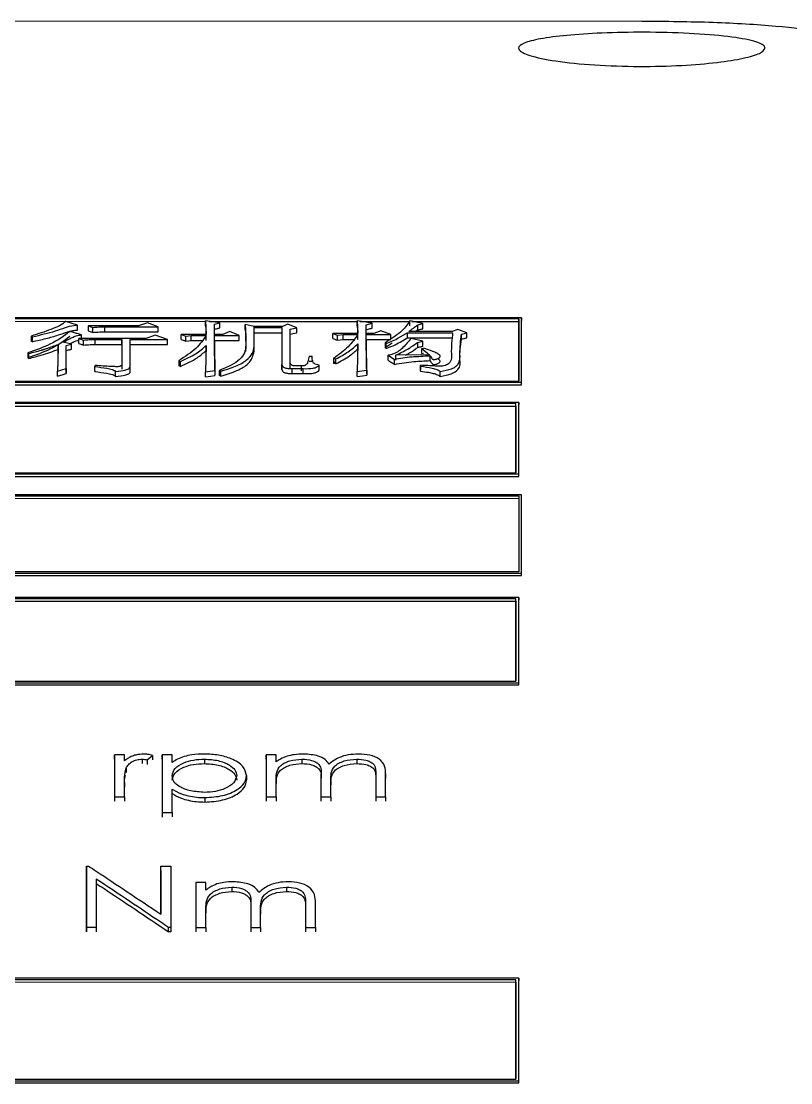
# Model space of a CAD drawing. Header units: millimetres. Extents: x 2642 to 4256, y 821 to 2003.
# Drawn here: x 2894.88 to 2908.93, y 1761.98 to 1781.37 of the extents above; entities that cross this region are included whole.
import ezdxf

# ---------------------------------------------------------------- set-up
doc = ezdxf.new("R2010")
doc.units = ezdxf.units.MM

msp = doc.modelspace()

# ---------------------------------------------------------------- linework, layer by layer
at = {"color": 7, "linetype": 'Continuous', "lineweight": 25}
for p, q in [((2906.209, 1781.373), (2869.209, 1781.375)), ((2904.01, 1775.957), (2882.027, 1775.957)), ((2904.01, 1775.957), (2904.01, 1775.91)), ((2903.96, 1775.939), (2882.077, 1775.94)), ((2892.792, 1775.894), (2898.243, 1775.893)), ((2895.906, 1775.825), (2895.69, 1775.889)), ((2895.906, 1775.732), (2895.906, 1775.825)), ((2896.101, 1775.813), (2896.101, 1775.721)), ((2896.101, 1775.813), (2896.188, 1775.782)), ((2897.021, 1775.813), (2896.101, 1775.813)), ((2896.188, 1775.69), (2896.188, 1775.782)), ((2896.404, 1775.702), (2896.404, 1775.794)), ((2896.404, 1775.794), (2897.378, 1775.794)), ((2897.183, 1775.863), (2897.021, 1775.813)), ((2897.378, 1775.794), (2897.183, 1775.863)), ((2897.378, 1775.702), (2897.378, 1775.794)), ((2898.243, 1775.904), (2898.254, 1775.655)), ((2898.503, 1775.866), (2898.243, 1775.904)), ((2898.243, 1775.812), (2898.243, 1775.904)), ((2898.317, 1775.893), (2901.012, 1775.893)), ((2898.405, 1775.84), (2898.503, 1775.866)), ((2898.405, 1775.655), (2898.405, 1775.84)), ((2898.405, 1775.839), (2898.405, 1775.84)), ((2898.503, 1775.774), (2898.503, 1775.866)), ((2898.968, 1775.836), (2898.979, 1775.624)), ((2899.13, 1775.798), (2898.968, 1775.836)), ((2898.968, 1775.744), (2898.968, 1775.836)), ((2899.649, 1775.798), (2899.13, 1775.798)), ((2899.13, 1775.706), (2899.13, 1775.798)), ((2899.13, 1775.437), (2899.13, 1775.778)), ((2899.13, 1775.778), (2899.639, 1775.778)), ((2899.13, 1775.686), (2899.13, 1775.778)), ((2899.639, 1775.778), (2899.639, 1775.106)), ((2899.639, 1775.778), (2899.639, 1775.686)), ((2899.747, 1775.84), (2899.649, 1775.798)), ((2899.909, 1775.775), (2899.747, 1775.84)), ((2899.79, 1775.752), (2899.909, 1775.775)), ((2899.909, 1775.683), (2899.909, 1775.775)), ((2901.012, 1775.9), (2901.023, 1775.671)), ((2901.283, 1775.862), (2901.012, 1775.9)), ((2901.012, 1775.808), (2901.012, 1775.9)), ((2901.063, 1775.893), (2901.969, 1775.893)), ((2901.175, 1775.828), (2901.283, 1775.862)), ((2901.175, 1775.671), (2901.175, 1775.828)), ((2901.175, 1775.827), (2901.175, 1775.828)), ((2901.283, 1775.77), (2901.283, 1775.862)), ((2902.213, 1775.851), (2901.975, 1775.9)), ((2901.975, 1775.808), (2901.975, 1775.9)), ((2902.009, 1775.893), (2903.96, 1775.893)), ((2902.116, 1775.828), (2902.213, 1775.851)), ((2902.116, 1775.736), (2902.116, 1775.828)), ((2902.213, 1775.759), (2902.213, 1775.851)), ((2903.96, 1775.939), (2903.96, 1775.893)), ((2904.01, 1774.735), (2904.01, 1775.91)), ((2895.063, 1775.624), (2895.063, 1775.532)), ((2895.063, 1775.624), (2895.085, 1775.613)), ((2895.085, 1775.521), (2895.085, 1775.613)), ((2895.928, 1775.582), (2896.015, 1775.55)), ((2897.161, 1775.581), (2895.928, 1775.582)), ((2895.928, 1775.49), (2895.928, 1775.582)), ((2895.982, 1775.582), (2895.982, 1775.644)), ((2896.404, 1775.702), (2897.378, 1775.702)), ((2897.324, 1775.64), (2897.161, 1775.581)), ((2897.551, 1775.562), (2897.324, 1775.64)), ((2897.8, 1775.655), (2897.886, 1775.624)), ((2898.254, 1775.655), (2897.8, 1775.655)), ((2897.8, 1775.563), (2897.8, 1775.655)), ((2897.886, 1775.624), (2897.984, 1775.636)), ((2897.886, 1775.532), (2897.886, 1775.624)), ((2897.984, 1775.636), (2898.254, 1775.636)), ((2897.984, 1775.544), (2897.984, 1775.636)), ((2898.254, 1775.544), (2898.254, 1775.636)), ((2898.405, 1775.655), (2898.405, 1775.748)), ((2898.557, 1775.655), (2898.405, 1775.655)), ((2898.405, 1775.563), (2898.405, 1775.655)), ((2898.405, 1775.636), (2898.86, 1775.636)), ((2898.405, 1775.544), (2898.405, 1775.636)), ((2898.687, 1775.705), (2898.557, 1775.655)), ((2898.86, 1775.636), (2898.687, 1775.705)), ((2898.86, 1775.544), (2898.86, 1775.636)), ((2898.979, 1775.624), (2898.979, 1775.437)), ((2898.979, 1775.532), (2898.979, 1775.624)), ((2899.13, 1775.686), (2899.639, 1775.686)), ((2899.13, 1775.345), (2899.13, 1775.686)), ((2899.639, 1775.686), (2899.639, 1775.015)), ((2899.79, 1775.134), (2899.79, 1775.752)), ((2899.79, 1775.749), (2899.79, 1775.752)), ((2899.79, 1775.043), (2899.79, 1775.66)), ((2900.569, 1775.671), (2900.655, 1775.64)), ((2901.023, 1775.671), (2900.569, 1775.671)), ((2900.569, 1775.579), (2900.569, 1775.671)), ((2900.655, 1775.64), (2900.753, 1775.651)), ((2900.655, 1775.548), (2900.655, 1775.64)), ((2900.753, 1775.651), (2901.023, 1775.651)), ((2900.753, 1775.559), (2900.753, 1775.651)), ((2901.023, 1775.559), (2901.023, 1775.651)), ((2901.175, 1775.671), (2901.175, 1775.736)), ((2901.315, 1775.671), (2901.175, 1775.671)), ((2901.175, 1775.579), (2901.175, 1775.671)), ((2901.175, 1775.651), (2901.629, 1775.651)), ((2901.175, 1775.559), (2901.175, 1775.651)), ((2901.445, 1775.717), (2901.315, 1775.671)), ((2901.629, 1775.651), (2901.445, 1775.717)), ((2901.629, 1775.575), (2901.629, 1775.651)), ((2901.932, 1775.686), (2902.754, 1775.686)), ((2901.932, 1775.594), (2901.932, 1775.686)), ((2901.932, 1775.594), (2902.754, 1775.594)), ((2902.743, 1775.705), (2901.953, 1775.705)), ((2902.213, 1775.531), (2901.997, 1775.581)), ((2902.073, 1775.705), (2902.116, 1775.736)), ((2902.851, 1775.744), (2902.743, 1775.705)), ((2903.014, 1775.686), (2902.851, 1775.744)), ((2902.916, 1775.659), (2903.014, 1775.686)), ((2902.916, 1775.567), (2902.916, 1775.659)), ((2903.014, 1775.594), (2903.014, 1775.686)), ((2895.085, 1775.521), (2895.063, 1775.532)), ((2895.55, 1775.38), (2895.55, 1775.472)), ((2895.798, 1775.476), (2895.647, 1775.515)), ((2895.701, 1775.452), (2895.798, 1775.476)), ((2895.701, 1775.029), (2895.701, 1775.452)), ((2895.798, 1775.384), (2895.798, 1775.476)), ((2896.015, 1775.459), (2896.015, 1775.55)), ((2896.231, 1775.562), (2896.718, 1775.562)), ((2896.231, 1775.47), (2896.231, 1775.562)), ((2896.231, 1775.47), (2896.718, 1775.47)), ((2896.718, 1775.562), (2896.718, 1775.11)), ((2896.718, 1775.47), (2896.718, 1775.562)), ((2896.718, 1775.47), (2896.718, 1775.019)), ((2896.869, 1775.562), (2897.551, 1775.562)), ((2896.869, 1775.07), (2896.869, 1775.562)), ((2896.869, 1775.47), (2896.869, 1775.562)), ((2896.869, 1774.979), (2896.869, 1775.47)), ((2896.869, 1775.47), (2897.551, 1775.47)), ((2897.551, 1775.47), (2897.551, 1775.562)), ((2897.984, 1775.544), (2898.181, 1775.544)), ((2898.254, 1775.452), (2898.243, 1774.969)), ((2898.254, 1775.361), (2898.254, 1775.452)), ((2898.405, 1775.544), (2898.86, 1775.544)), ((2898.416, 1774.997), (2898.405, 1775.517)), ((2898.979, 1775.532), (2898.979, 1775.391)), ((2898.979, 1775.345), (2898.979, 1775.437)), ((2899.13, 1775.345), (2899.13, 1775.437)), ((2900.753, 1775.559), (2900.95, 1775.559)), ((2901.023, 1775.48), (2901.012, 1774.977)), ((2901.023, 1775.388), (2901.023, 1775.48)), ((2901.175, 1775.559), (2901.629, 1775.559)), ((2901.185, 1775.001), (2901.175, 1775.535)), ((2901.542, 1775.488), (2901.521, 1775.499)), ((2901.521, 1775.499), (2901.521, 1775.408)), ((2901.652, 1775.496), (2901.521, 1775.408)), ((2901.542, 1775.396), (2901.521, 1775.408)), ((2901.542, 1775.396), (2901.542, 1775.488)), ((2902.116, 1775.507), (2902.213, 1775.531)), ((2902.116, 1775.416), (2902.116, 1775.507)), ((2902.191, 1775.397), (2902.224, 1775.405)), ((2902.191, 1775.397), (2902.332, 1775.282)), ((2902.191, 1775.306), (2902.191, 1775.397)), ((2902.213, 1775.439), (2902.213, 1775.531)), ((2894.998, 1775.318), (2895.02, 1775.306)), ((2894.998, 1775.318), (2894.998, 1775.227)), ((2895.02, 1775.215), (2894.998, 1775.227)), ((2895.02, 1775.215), (2895.02, 1775.306)), ((2895.701, 1774.938), (2895.701, 1775.361)), ((2900.136, 1775.254), (2900.19, 1775.254)), ((2900.58, 1775.215), (2900.623, 1775.206)), ((2900.58, 1775.215), (2900.58, 1775.123)), ((2900.623, 1775.115), (2900.623, 1775.206)), ((2901.575, 1775.183), (2901.575, 1775.274)), ((2901.575, 1775.274), (2901.694, 1775.198)), ((2901.694, 1775.107), (2901.694, 1775.198)), ((2902.332, 1775.282), (2901.716, 1775.274)), ((2901.716, 1775.183), (2901.716, 1775.274)), ((2902.191, 1775.306), (2902.224, 1775.314)), ((2902.343, 1775.175), (2902.343, 1775.266)), ((2895.539, 1774.985), (2895.701, 1775.029)), ((2895.539, 1774.894), (2895.539, 1774.985)), ((2895.701, 1775.029), (2895.701, 1774.938)), ((2896.231, 1775.086), (2896.22, 1775.066)), ((2896.22, 1774.975), (2896.22, 1775.066)), ((2896.22, 1774.975), (2896.231, 1774.995)), ((2896.718, 1775.11), (2896.718, 1775.019)), ((2896.869, 1774.979), (2896.869, 1775.07)), ((2897.756, 1775.175), (2897.789, 1775.162)), ((2897.756, 1775.175), (2897.756, 1775.083)), ((2897.789, 1775.071), (2897.756, 1775.083)), ((2897.789, 1775.071), (2897.789, 1775.162)), ((2898.243, 1774.969), (2898.416, 1774.997)), ((2898.416, 1774.997), (2898.416, 1774.906)), ((2898.492, 1774.997), (2898.492, 1774.906)), ((2898.524, 1774.985), (2898.492, 1774.997)), ((2898.524, 1774.894), (2898.524, 1774.985)), ((2899.639, 1775.015), (2899.639, 1775.106)), ((2899.822, 1775.029), (2900.028, 1775.029)), ((2899.822, 1774.938), (2899.822, 1775.029)), ((2899.996, 1775.078), (2899.898, 1775.078)), ((2899.996, 1774.987), (2899.996, 1775.078)), ((2900.028, 1774.938), (2900.028, 1775.029)), ((2900.136, 1775.163), (2900.19, 1775.163)), ((2900.32, 1774.999), (2900.32, 1775.09)), ((2900.623, 1775.157), (2900.58, 1775.123)), ((2900.623, 1775.115), (2900.58, 1775.123)), ((2901.012, 1774.977), (2901.185, 1775.001)), ((2901.185, 1775.001), (2901.185, 1774.91)), ((2902.17, 1775.074), (2902.17, 1775.09)), ((2902.17, 1775.09), (2902.17, 1774.999)), ((2902.17, 1774.983), (2902.17, 1775.074)), ((2902.17, 1774.983), (2902.17, 1774.999)), ((2882.077, 1774.801), (2903.96, 1774.8)), ((2896.599, 1774.886), (2896.599, 1774.977)), ((2898.243, 1774.878), (2898.243, 1774.969)), ((2898.524, 1774.894), (2898.492, 1774.906)), ((2899.822, 1774.938), (2900.028, 1774.938)), ((2901.012, 1774.886), (2901.012, 1774.977)), ((2902.527, 1774.886), (2902.527, 1774.977)), ((2882.027, 1774.782), (2904.01, 1774.781)), ((2882.027, 1774.736), (2904.01, 1774.735)), ((2904.01, 1774.735), (2904.01, 1774.781)), ((2903.96, 1774.411), (2881.977, 1774.412)), ((2903.96, 1774.411), (2903.96, 1774.365)), ((2903.91, 1774.392), (2882.027, 1774.392)), ((2882.027, 1774.347), (2903.91, 1774.346)), ((2903.91, 1774.346), (2903.91, 1774.392)), ((2903.96, 1773.061), (2903.96, 1774.365)), ((2881.977, 1773.105), (2903.96, 1773.105)), ((2881.977, 1773.061), (2903.96, 1773.061)), ((2882.027, 1773.126), (2903.91, 1773.126)), ((2903.96, 1773.061), (2903.96, 1773.105)), ((2904.01, 1772.726), (2882.027, 1772.726)), ((2882.077, 1772.705), (2903.96, 1772.704)), ((2882.077, 1772.661), (2903.96, 1772.66)), ((2903.96, 1772.704), (2903.96, 1772.66)), ((2904.01, 1772.682), (2904.01, 1772.726)), ((2904.01, 1771.251), (2904.01, 1772.682)), ((2903.96, 1771.317), (2882.077, 1771.318)), ((2882.027, 1771.295), (2904.01, 1771.294)), ((2882.027, 1771.252), (2904.01, 1771.251)), ((2904.01, 1771.251), (2904.01, 1771.294)), ((2903.96, 1770.849), (2881.977, 1770.849)), ((2903.91, 1770.825), (2882.027, 1770.826)), ((2882.027, 1770.783), (2903.91, 1770.782)), ((2903.91, 1770.782), (2903.91, 1770.825)), ((2903.96, 1770.849), (2903.96, 1770.806)), ((2903.96, 1769.251), (2903.96, 1770.806)), ((2881.977, 1769.293), (2903.96, 1769.293)), ((2881.977, 1769.252), (2903.96, 1769.251)), ((2882.027, 1769.318), (2903.91, 1769.318)), ((2903.96, 1769.251), (2903.96, 1769.293)), ((2896.582, 1767.976), (2896.582, 1767.208)), ((2896.582, 1767.895), (2896.582, 1767.976)), ((2896.762, 1767.976), (2896.582, 1767.976)), ((2896.582, 1767.894), (2896.582, 1767.127)), ((2896.762, 1767.864), (2896.762, 1767.976)), ((2897.084, 1767.896), (2897.084, 1767.815)), ((2897.176, 1767.883), (2897.275, 1767.964)), ((2897.176, 1767.883), (2897.176, 1767.801)), ((2897.275, 1767.964), (2897.275, 1767.882)), ((2897.454, 1767.976), (2897.454, 1766.92)), ((2897.454, 1767.895), (2897.454, 1767.976)), ((2897.633, 1767.976), (2897.454, 1767.976)), ((2897.454, 1767.894), (2897.454, 1766.839)), ((2897.633, 1767.835), (2897.633, 1767.976)), ((2898.222, 1767.896), (2898.222, 1767.815)), ((2899.351, 1767.976), (2899.351, 1767.207)), ((2899.351, 1767.895), (2899.351, 1767.976)), ((2899.531, 1767.976), (2899.351, 1767.976)), ((2899.351, 1767.894), (2899.351, 1767.127)), ((2899.531, 1767.844), (2899.531, 1767.976)), ((2900.004, 1767.896), (2900.004, 1767.814)), ((2901.005, 1767.896), (2901.005, 1767.815)), ((2896.794, 1767.732), (2896.794, 1767.651)), ((2901.351, 1767.627), (2901.351, 1767.207)), ((2901.351, 1767.627), (2901.351, 1767.546)), ((2901.531, 1767.207), (2901.531, 1767.626)), ((2901.531, 1767.626), (2901.531, 1767.545)), ((2896.762, 1767.208), (2896.762, 1767.468)), ((2896.762, 1767.468), (2896.762, 1767.387)), ((2898.992, 1767.596), (2898.992, 1767.515)), ((2899.531, 1767.207), (2899.531, 1767.533)), ((2899.531, 1767.533), (2899.531, 1767.452)), ((2900.351, 1767.601), (2900.351, 1767.207)), ((2900.351, 1767.601), (2900.351, 1767.519)), ((2900.531, 1767.207), (2900.531, 1767.509)), ((2900.531, 1767.509), (2900.531, 1767.428)), ((2901.351, 1767.545), (2901.351, 1767.127)), ((2897.633, 1766.92), (2897.633, 1767.348)), ((2896.582, 1767.208), (2896.582, 1767.127)), ((2896.582, 1767.208), (2896.762, 1767.208)), ((2896.762, 1767.208), (2896.762, 1767.127)), ((2898.23, 1767.194), (2898.23, 1767.113)), ((2899.351, 1767.207), (2899.351, 1767.127)), ((2899.351, 1767.207), (2899.531, 1767.207)), ((2899.531, 1767.207), (2899.531, 1767.127)), ((2900.351, 1767.207), (2900.351, 1767.127)), ((2900.351, 1767.207), (2900.531, 1767.207)), ((2900.531, 1767.207), (2900.531, 1767.127)), ((2901.351, 1767.207), (2901.351, 1767.127)), ((2901.351, 1767.207), (2901.531, 1767.207)), ((2901.531, 1767.207), (2901.531, 1767.127)), ((2897.454, 1766.92), (2897.454, 1766.84)), ((2897.454, 1766.92), (2897.633, 1766.92)), ((2897.633, 1766.92), (2897.633, 1766.84)), ((2896.069, 1764.821), (2896.069, 1765.942)), ((2896.069, 1765.942), (2896.069, 1765.863)), ((2896.069, 1765.942), (2896.107, 1765.942)), ((2897.428, 1765.062), (2897.428, 1765.942)), ((2897.428, 1765.942), (2897.608, 1765.942)), ((2897.428, 1765.863), (2897.428, 1765.942)), ((2897.608, 1765.942), (2897.608, 1764.821)), ((2896.069, 1765.863), (2896.069, 1764.743)), ((2896.249, 1765.704), (2896.249, 1764.821)), ((2897.428, 1765.863), (2897.428, 1765.062)), ((2898.069, 1765.643), (2898.069, 1764.821)), ((2898.069, 1765.643), (2898.069, 1765.565)), ((2898.249, 1765.643), (2898.069, 1765.643)), ((2898.069, 1765.565), (2898.069, 1764.743)), ((2898.249, 1765.502), (2898.249, 1765.643)), ((2898.722, 1765.558), (2898.722, 1765.479)), ((2899.723, 1765.558), (2899.723, 1765.479)), ((2898.249, 1764.821), (2898.249, 1765.169)), ((2898.249, 1765.169), (2898.249, 1765.091)), ((2899.069, 1765.241), (2899.069, 1764.821)), ((2899.069, 1765.241), (2899.069, 1765.163)), ((2899.249, 1764.821), (2899.249, 1765.143)), ((2899.249, 1765.143), (2899.249, 1765.065)), ((2900.069, 1765.269), (2900.069, 1764.821)), ((2900.069, 1765.269), (2900.069, 1765.191)), ((2900.069, 1765.191), (2900.069, 1764.743)), ((2900.249, 1764.821), (2900.249, 1765.269)), ((2900.249, 1765.191), (2900.249, 1765.269)), ((2896.069, 1764.743), (2896.069, 1764.821)), ((2896.249, 1764.821), (2896.069, 1764.821)), ((2896.249, 1764.821), (2896.249, 1764.743)), ((2897.567, 1764.743), (2897.567, 1764.821)), ((2897.608, 1764.821), (2897.567, 1764.821)), ((2897.608, 1764.743), (2897.567, 1764.743)), ((2897.608, 1764.821), (2897.608, 1764.743)), ((2898.069, 1764.821), (2898.069, 1764.743)), ((2898.069, 1764.821), (2898.249, 1764.821)), ((2898.249, 1764.821), (2898.249, 1764.743)), ((2899.069, 1764.821), (2899.069, 1764.743)), ((2899.069, 1764.821), (2899.249, 1764.821)), ((2899.249, 1764.821), (2899.249, 1764.743)), ((2900.069, 1764.821), (2900.069, 1764.743)), ((2900.069, 1764.821), (2900.249, 1764.821)), ((2900.249, 1764.821), (2900.249, 1764.743)), ((2903.96, 1763.893), (2881.827, 1763.893)), ((2903.91, 1763.864), (2881.877, 1763.864)), ((2881.877, 1763.826), (2903.91, 1763.825)), ((2903.91, 1763.825), (2903.91, 1763.864)), ((2903.96, 1763.893), (2903.96, 1763.855)), ((2903.96, 1761.985), (2903.96, 1763.855)), ((2881.827, 1762.022), (2903.96, 1762.022)), ((2881.877, 1762.052), (2903.91, 1762.052)), ((2903.96, 1761.985), (2903.96, 1762.022)), ((2881.827, 1761.985), (2903.96, 1761.985))]:
    msp.add_line(p, q, dxfattribs=at)
at = {"color": 7, "linetype": 'Continuous', "lineweight": 25, "flags": 128}
for points in [[(2899.79, 1775.66), (2899.835, 1775.668), (2899.872, 1775.675), (2899.909, 1775.683)], [(2897.886, 1775.532), (2897.935, 1775.538), (2897.984, 1775.544)], [(2900.655, 1775.548), (2900.704, 1775.554), (2900.753, 1775.559)], [(2898.243, 1774.878), (2898.29, 1774.885), (2898.336, 1774.893), (2898.416, 1774.906)], [(2901.012, 1774.886), (2901.06, 1774.892), (2901.107, 1774.899), (2901.185, 1774.91)]]:
    msp.add_lwpolyline(points, dxfattribs=at)
at = {"color": 7, "linetype": 'Continuous', "lineweight": 25}
for points, knots in [([(2910.209, 1780.883), (2910.172, 1780.938), (2910.099, 1781.048), (2909.528, 1781.184), (2908.661, 1781.29), (2907.514, 1781.36), (2906.648, 1781.369), (2906.209, 1781.373)], [0, 0, 0, 0, 0.184668, 0.3699947, 0.5658507, 0.7794444, 1, 1, 1, 1]), ([(2908.459, 1780.884), (2908.438, 1780.851), (2908.397, 1780.787), (2908.075, 1780.695), (2907.586, 1780.616), (2906.927, 1780.561), (2906.146, 1780.542), (2905.333, 1780.569), (2904.621, 1780.641), (2904.136, 1780.743), (2903.974, 1780.829), (2903.948, 1780.906), (2904.03, 1780.977), (2904.34, 1781.058), (2904.832, 1781.122), (2905.49, 1781.164), (2906.271, 1781.179), (2907.084, 1781.159), (2907.796, 1781.102), (2908.279, 1781.017), (2908.447, 1780.938), (2908.457, 1780.893), (2908.459, 1780.884)], [0, 0, 0, 0, 0.046276, 0.092719, 0.141715, 0.19519, 0.253686, 0.315261, 0.376912, 0.43437, 0.485817, 0.500005, 0.546254, 0.592701, 0.641799, 0.695155, 0.753514, 0.815397, 0.876864, 0.934161, 0.985737, 1, 1, 1, 1]), ([(2904.01, 1774.781), (2904.01, 1774.903), (2904.01, 1775.147), (2904.01, 1775.54), (2904.01, 1775.805), (2904.01, 1775.957)], [0, 0, 0, 0, 0.300086, 0.600172, 1, 1, 1, 1]), ([(2895.69, 1775.889), (2895.655, 1775.863), (2895.585, 1775.81), (2895.368, 1775.721), (2895.185, 1775.663), (2895.063, 1775.624)], [0, 0, 0, 0, 0.244211, 0.494059, 1, 1, 1, 1]), ([(2895.085, 1775.613), (2895.229, 1775.645), (2895.446, 1775.694), (2895.669, 1775.776), (2895.803, 1775.818), (2895.885, 1775.823), (2895.906, 1775.825)], [0, 0, 0, 0, 0.501457, 0.748784, 0.936077, 1, 1, 1, 1]), ([(2896.188, 1775.782), (2896.223, 1775.786), (2896.294, 1775.793), (2896.368, 1775.793), (2896.404, 1775.794)], [0, 0, 0, 0, 0.4988667, 1, 1, 1, 1]), ([(2898.243, 1775.812), (2898.245, 1775.785), (2898.25, 1775.732), (2898.251, 1775.68), (2898.252, 1775.655)], [0, 0, 0, 0, 0.53069, 1, 1, 1, 1]), ([(2898.405, 1775.748), (2898.419, 1775.751), (2898.442, 1775.758), (2898.475, 1775.766), (2898.493, 1775.772), (2898.503, 1775.774)], [0, 0, 0, 0, 0.420135, 0.710067, 1, 1, 1, 1]), ([(2901.012, 1775.808), (2901.015, 1775.78), (2901.019, 1775.734), (2901.021, 1775.688), (2901.021, 1775.671)], [0, 0, 0, 0, 0.616417, 1, 1, 1, 1]), ([(2901.175, 1775.736), (2901.188, 1775.74), (2901.212, 1775.748), (2901.248, 1775.759), (2901.271, 1775.767), (2901.283, 1775.77)], [0, 0, 0, 0, 0.362138, 0.681069, 1, 1, 1, 1]), ([(2901.975, 1775.9), (2901.925, 1775.83), (2901.824, 1775.689), (2901.622, 1775.563), (2901.521, 1775.499)], [0, 0, 0, 0, 0.496751, 1, 1, 1, 1]), ([(2901.953, 1775.705), (2901.981, 1775.727), (2902.033, 1775.769), (2902.089, 1775.809), (2902.116, 1775.828)], [0, 0, 0, 0, 0.532976, 1, 1, 1, 1]), ([(2902.116, 1775.736), (2902.13, 1775.739), (2902.153, 1775.745), (2902.186, 1775.752), (2902.204, 1775.757), (2902.213, 1775.759)], [0, 0, 0, 0, 0.439882, 0.719941, 1, 1, 1, 1]), ([(2903.96, 1774.8), (2903.96, 1774.922), (2903.96, 1775.165), (2903.96, 1775.546), (2903.96, 1775.8), (2903.96, 1775.939)], [0, 0, 0, 0, 0.309667, 0.619335, 1, 1, 1, 1]), ([(2903.96, 1775.893), (2903.96, 1775.783), (2903.96, 1775.563), (2903.96, 1775.201), (2903.96, 1774.942), (2903.96, 1774.8)], [0, 0, 0, 0, 0.312228, 0.624456, 1, 1, 1, 1]), ([(2895.766, 1775.709), (2895.658, 1775.627), (2895.462, 1775.479), (2895.141, 1775.368), (2894.998, 1775.318)], [0, 0, 0, 0, 0.553842, 1, 1, 1, 1]), ([(2895.766, 1775.617), (2895.658, 1775.535), (2895.462, 1775.387), (2895.141, 1775.276), (2894.998, 1775.227)], [0, 0, 0, 0, 0.553762, 1, 1, 1, 1]), ([(2895.085, 1775.521), (2895.166, 1775.54), (2895.328, 1775.578), (2895.548, 1775.637), (2895.694, 1775.694), (2895.813, 1775.726), (2895.878, 1775.731), (2895.906, 1775.732)], [0, 0, 0, 0, 0.285391, 0.571044, 0.802081, 0.914333, 1, 1, 1, 1]), ([(2895.647, 1775.515), (2895.68, 1775.532), (2895.734, 1775.56), (2895.809, 1775.598), (2895.867, 1775.624), (2895.929, 1775.639), (2895.964, 1775.642), (2895.982, 1775.644)], [0, 0, 0, 0, 0.3357419, 0.5532256, 0.7726409, 0.885172, 1, 1, 1, 1]), ([(2895.982, 1775.644), (2895.956, 1775.652), (2895.906, 1775.667), (2895.834, 1775.689), (2895.789, 1775.702), (2895.766, 1775.709)], [0, 0, 0, 0, 0.369991, 0.684996, 1, 1, 1, 1]), ([(2896.101, 1775.721), (2896.114, 1775.717), (2896.134, 1775.709), (2896.163, 1775.699), (2896.18, 1775.693), (2896.188, 1775.69)], [0, 0, 0, 0, 0.4286092, 0.7143039, 1, 1, 1, 1]), ([(2896.188, 1775.69), (2896.228, 1775.694), (2896.299, 1775.701), (2896.372, 1775.702), (2896.404, 1775.702)], [0, 0, 0, 0, 0.558823, 1, 1, 1, 1]), ([(2898.254, 1775.636), (2898.2, 1775.555), (2898.092, 1775.393), (2897.869, 1775.248), (2897.756, 1775.175)], [0, 0, 0, 0, 0.497121, 1, 1, 1, 1]), ([(2898.405, 1775.517), (2898.405, 1775.539), (2898.405, 1775.579), (2898.405, 1775.618), (2898.405, 1775.636)], [0, 0, 0, 0, 0.56, 1, 1, 1, 1]), ([(2898.405, 1775.471), (2898.405, 1775.507), (2898.405, 1775.578), (2898.405, 1775.617), (2898.405, 1775.636)], [0, 0, 0, 0, 0.510039, 1, 1, 1, 1]), ([(2898.968, 1775.744), (2898.97, 1775.717), (2898.975, 1775.668), (2898.978, 1775.598), (2898.978, 1775.554), (2898.979, 1775.532)], [0, 0, 0, 0, 0.384139, 0.692048, 1, 1, 1, 1]), ([(2900.569, 1775.579), (2900.581, 1775.574), (2900.602, 1775.567), (2900.631, 1775.557), (2900.647, 1775.551), (2900.655, 1775.548)], [0, 0, 0, 0, 0.428612, 0.714306, 1, 1, 1, 1]), ([(2901.023, 1775.651), (2900.971, 1775.576), (2900.866, 1775.425), (2900.675, 1775.285), (2900.58, 1775.215)], [0, 0, 0, 0, 0.497559, 1, 1, 1, 1]), ([(2901.175, 1775.535), (2901.175, 1775.556), (2901.175, 1775.595), (2901.175, 1775.634), (2901.175, 1775.651)], [0, 0, 0, 0, 0.56, 1, 1, 1, 1]), ([(2901.175, 1775.489), (2901.175, 1775.524), (2901.175, 1775.594), (2901.175, 1775.632), (2901.175, 1775.651)], [0, 0, 0, 0, 0.510364, 1, 1, 1, 1]), ([(2901.542, 1775.488), (2901.621, 1775.521), (2901.765, 1775.583), (2901.879, 1775.654), (2901.932, 1775.686)], [0, 0, 0, 0, 0.541449, 1, 1, 1, 1]), ([(2901.542, 1775.396), (2901.598, 1775.419), (2901.7, 1775.461), (2901.826, 1775.529), (2901.896, 1775.572), (2901.932, 1775.594)], [0, 0, 0, 0, 0.381252, 0.689942, 1, 1, 1, 1]), ([(2901.997, 1775.581), (2901.951, 1775.526), (2901.87, 1775.427), (2901.74, 1775.321), (2901.623, 1775.279), (2901.585, 1775.275), (2901.575, 1775.274)], [0, 0, 0, 0, 0.4941647, 0.8691614, 0.966217, 1, 1, 1, 1]), ([(2902.754, 1775.686), (2902.74, 1775.559), (2902.72, 1775.383), (2902.741, 1775.184), (2902.679, 1775.112), (2902.624, 1775.086), (2902.569, 1775.074), (2902.503, 1775.072), (2902.371, 1775.08), (2902.259, 1775.086), (2902.17, 1775.09)], [0, 0, 0, 0, 0.489233, 0.672718, 0.735367, 0.76608, 0.796242, 0.828596, 0.864188, 1, 1, 1, 1]), ([(2902.527, 1774.977), (2902.601, 1774.991), (2902.712, 1775.013), (2902.813, 1775.065), (2902.897, 1775.154), (2902.877, 1775.36), (2902.901, 1775.539), (2902.916, 1775.659)], [0, 0, 0, 0, 0.132026, 0.196101, 0.258534, 0.505562, 1, 1, 1, 1]), ([(2902.527, 1774.886), (2902.599, 1774.899), (2902.741, 1774.926), (2902.907, 1775.042), (2902.872, 1775.267), (2902.899, 1775.448), (2902.916, 1775.567)], [0, 0, 0, 0, 0.127764, 0.249157, 0.505692, 1, 1, 1, 1]), ([(2902.916, 1775.567), (2902.93, 1775.571), (2902.953, 1775.577), (2902.985, 1775.586), (2903.004, 1775.592), (2903.014, 1775.594)], [0, 0, 0, 0, 0.420135, 0.710068, 1, 1, 1, 1]), ([(2895.02, 1775.306), (2895.095, 1775.326), (2895.173, 1775.346), (2895.25, 1775.369), (2895.259, 1775.371), (2895.268, 1775.374), (2895.277, 1775.377), (2895.286, 1775.38), (2895.311, 1775.387), (2895.405, 1775.416), (2895.485, 1775.447), (2895.55, 1775.472)], [0, 0, 0, 0, 0.400377, 0.412885, 0.425393, 0.450409, 0.462917, 0.475426, 0.500442, 0.600512, 1, 1, 1, 1]), ([(2895.02, 1775.215), (2895.095, 1775.235), (2895.226, 1775.269), (2895.405, 1775.324), (2895.501, 1775.362), (2895.55, 1775.38)], [0, 0, 0, 0, 0.400541, 0.699142, 1, 1, 1, 1]), ([(2895.55, 1775.472), (2895.55, 1775.455), (2895.55, 1775.436), (2895.55, 1775.414), (2895.55, 1775.408), (2895.55, 1775.401), (2895.55, 1775.395), (2895.55, 1775.386), (2895.55, 1775.378), (2895.55, 1775.369), (2895.55, 1775.363), (2895.55, 1775.356), (2895.55, 1775.35), (2895.55, 1775.341), (2895.55, 1775.33), (2895.55, 1775.317), (2895.55, 1775.3), (2895.55, 1775.283), (2895.549, 1775.265), (2895.549, 1775.252), (2895.549, 1775.239), (2895.549, 1775.222), (2895.548, 1775.205), (2895.548, 1775.187), (2895.548, 1775.174), (2895.547, 1775.161), (2895.547, 1775.148), (2895.546, 1775.13), (2895.545, 1775.113), (2895.545, 1775.095), (2895.544, 1775.082), (2895.543, 1775.069), (2895.543, 1775.058), (2895.542, 1775.049), (2895.542, 1775.042), (2895.542, 1775.036), (2895.541, 1775.027), (2895.541, 1775.018), (2895.54, 1775.009), (2895.54, 1775.003), (2895.539, 1774.995), (2895.539, 1774.989), (2895.539, 1774.985)], [0, 0, 0, 0, 0.10711, 0.120499, 0.133888, 0.147276, 0.160665, 0.174054, 0.200831, 0.21422, 0.227609, 0.240998, 0.254386, 0.267775, 0.294553, 0.32133, 0.348108, 0.401663, 0.42844, 0.455218, 0.481995, 0.508773, 0.562328, 0.589105, 0.615883, 0.64266, 0.669438, 0.696215, 0.74977, 0.776548, 0.803325, 0.830103, 0.85688, 0.870269, 0.883658, 0.897047, 0.910435, 0.937213, 0.950602, 0.96399, 0.977379, 1, 1, 1, 1]), ([(2895.55, 1775.354), (2895.55, 1775.358), (2895.55, 1775.364), (2895.55, 1775.376), (2895.55, 1775.383), (2895.55, 1775.387), (2895.55, 1775.389), (2895.55, 1775.39), (2895.55, 1775.391), (2895.55, 1775.372), (2895.549, 1775.244), (2895.547, 1775.16), (2895.545, 1775.111)], [0, 0, 0, 0, 0.01972, 0.031638, 0.043508, 0.046383, 0.049225, 0.052295, 0.055811, 0.08806, 0.463902, 1, 1, 1, 1]), ([(2895.701, 1775.361), (2895.715, 1775.364), (2895.739, 1775.37), (2895.771, 1775.378), (2895.789, 1775.382), (2895.798, 1775.384)], [0, 0, 0, 0, 0.439881, 0.71994, 1, 1, 1, 1]), ([(2895.766, 1775.484), (2895.781, 1775.492), (2895.816, 1775.51), (2895.866, 1775.533), (2895.913, 1775.543), (2895.928, 1775.546)], [0, 0, 0, 0, 0.3081002, 0.7695922, 1, 1, 1, 1]), ([(2895.928, 1775.49), (2895.941, 1775.485), (2895.961, 1775.478), (2895.99, 1775.468), (2896.007, 1775.462), (2896.015, 1775.459)], [0, 0, 0, 0, 0.428611, 0.714305, 1, 1, 1, 1]), ([(2896.015, 1775.55), (2896.05, 1775.554), (2896.121, 1775.561), (2896.194, 1775.562), (2896.231, 1775.562)], [0, 0, 0, 0, 0.4988667, 1, 1, 1, 1]), ([(2896.015, 1775.459), (2896.055, 1775.462), (2896.126, 1775.469), (2896.199, 1775.47), (2896.231, 1775.47)], [0, 0, 0, 0, 0.558823, 1, 1, 1, 1]), ([(2897.789, 1775.162), (2897.885, 1775.207), (2898.077, 1775.295), (2898.195, 1775.4), (2898.254, 1775.452)], [0, 0, 0, 0, 0.504453, 1, 1, 1, 1]), ([(2897.8, 1775.563), (2897.812, 1775.559), (2897.833, 1775.552), (2897.861, 1775.541), (2897.878, 1775.535), (2897.886, 1775.532)], [0, 0, 0, 0, 0.428612, 0.714306, 1, 1, 1, 1]), ([(2898.405, 1775.544), (2898.405, 1775.523), (2898.405, 1775.481), (2898.405, 1775.475), (2898.405, 1775.471)], [0, 0, 0, 0, 0.489863, 1, 1, 1, 1]), ([(2898.405, 1775.471), (2898.406, 1775.407), (2898.407, 1775.343), (2898.408, 1775.295), (2898.408, 1775.284), (2898.409, 1775.241), (2898.412, 1775.114), (2898.414, 1774.994), (2898.416, 1774.906)], [0, 0, 0, 0, 0.252264, 0.254266, 0.269843, 0.313981, 0.501513, 1, 1, 1, 1]), ([(2898.416, 1774.997), (2898.414, 1775.085), (2898.412, 1775.203), (2898.409, 1775.332), (2898.407, 1775.421), (2898.406, 1775.449), (2898.405, 1775.471)], [0, 0, 0, 0, 0.498567, 0.668599, 0.747849, 1, 1, 1, 1]), ([(2898.979, 1775.437), (2898.974, 1775.396), (2898.965, 1775.315), (2898.875, 1775.196), (2898.721, 1775.085), (2898.569, 1775.027), (2898.492, 1774.997)], [0, 0, 0, 0, 0.2454874, 0.4925098, 0.7434187, 1, 1, 1, 1]), ([(2898.524, 1774.985), (2898.617, 1775.012), (2898.801, 1775.067), (2898.998, 1775.179), (2899.113, 1775.306), (2899.124, 1775.393), (2899.13, 1775.437)], [0, 0, 0, 0, 0.258234, 0.509748, 0.755949, 1, 1, 1, 1]), ([(2900.623, 1775.206), (2900.703, 1775.25), (2900.862, 1775.335), (2900.97, 1775.432), (2901.023, 1775.48)], [0, 0, 0, 0, 0.503094, 1, 1, 1, 1]), ([(2900.623, 1775.115), (2900.712, 1775.164), (2900.87, 1775.249), (2900.976, 1775.346), (2901.023, 1775.388)], [0, 0, 0, 0, 0.5629486, 1, 1, 1, 1]), ([(2901.175, 1775.559), (2901.175, 1775.539), (2901.175, 1775.498), (2901.175, 1775.492), (2901.175, 1775.489)], [0, 0, 0, 0, 0.489538, 1, 1, 1, 1]), ([(2901.185, 1775.001), (2901.184, 1775.091), (2901.181, 1775.226), (2901.178, 1775.374), (2901.177, 1775.438), (2901.176, 1775.459), (2901.176, 1775.476), (2901.175, 1775.495), (2901.175, 1775.491), (2901.175, 1775.489)], [0, 0, 0, 0, 0.496744, 0.745118, 0.829845, 0.854799, 0.869312, 0.93209, 1, 1, 1, 1]), ([(2901.175, 1775.489), (2901.175, 1775.424), (2901.176, 1775.355), (2901.178, 1775.265), (2901.181, 1775.133), (2901.184, 1775), (2901.185, 1774.91)], [0, 0, 0, 0, 0.252176, 0.267142, 0.501453, 1, 1, 1, 1]), ([(2901.716, 1775.274), (2901.791, 1775.311), (2901.942, 1775.384), (2902.058, 1775.466), (2902.116, 1775.507)], [0, 0, 0, 0, 0.502347, 1, 1, 1, 1]), ([(2901.894, 1775.277), (2901.916, 1775.288), (2902.001, 1775.331), (2902.067, 1775.379), (2902.116, 1775.416)], [0, 0, 0, 0, 0.250656, 1, 1, 1, 1]), ([(2902.116, 1775.416), (2902.13, 1775.419), (2902.153, 1775.425), (2902.186, 1775.432), (2902.204, 1775.437), (2902.213, 1775.439)], [0, 0, 0, 0, 0.439858, 0.719929, 1, 1, 1, 1]), ([(2902.343, 1775.266), (2902.351, 1775.252), (2902.364, 1775.231), (2902.38, 1775.207), (2902.396, 1775.199), (2902.403, 1775.197), (2902.408, 1775.196), (2902.414, 1775.195), (2902.422, 1775.195), (2902.439, 1775.197), (2902.459, 1775.203), (2902.488, 1775.213), (2902.514, 1775.229), (2902.531, 1775.251), (2902.522, 1775.273), (2902.501, 1775.293), (2902.456, 1775.317), (2902.367, 1775.356), (2902.281, 1775.385), (2902.224, 1775.405)], [0, 0, 0, 0, 0.12083, 0.185578, 0.200463, 0.207293, 0.213836, 0.220353, 0.227161, 0.24221, 0.277123, 0.31159, 0.371541, 0.433275, 0.493638, 0.554959, 0.617623, 0.744187, 1, 1, 1, 1]), ([(2897.789, 1775.071), (2897.896, 1775.121), (2898.087, 1775.209), (2898.203, 1775.315), (2898.254, 1775.361)], [0, 0, 0, 0, 0.5642117, 1, 1, 1, 1]), ([(2898.524, 1774.894), (2898.627, 1774.925), (2898.83, 1774.986), (2899.081, 1775.141), (2899.111, 1775.268), (2899.13, 1775.345)], [0, 0, 0, 0, 0.289468, 0.570368, 1, 1, 1, 1]), ([(2900.136, 1775.254), (2900.127, 1775.222), (2900.113, 1775.17), (2900.102, 1775.109), (2900.058, 1775.086), (2900.029, 1775.079), (2900.007, 1775.078), (2899.996, 1775.078)], [0, 0, 0, 0, 0.493872, 0.802594, 0.866234, 0.93227, 1, 1, 1, 1]), ([(2900.32, 1775.09), (2900.302, 1775.094), (2900.268, 1775.101), (2900.227, 1775.119), (2900.206, 1775.141), (2900.192, 1775.186), (2900.191, 1775.224), (2900.19, 1775.254)], [0, 0, 0, 0, 0.131971, 0.260261, 0.384427, 0.507933, 1, 1, 1, 1]), ([(2901.575, 1775.183), (2901.595, 1775.17), (2901.634, 1775.145), (2901.674, 1775.12), (2901.694, 1775.107)], [0, 0, 0, 0, 0.5, 1, 1, 1, 1]), ([(2901.694, 1775.198), (2901.742, 1775.21), (2901.84, 1775.233), (2902.063, 1775.25), (2902.231, 1775.26), (2902.343, 1775.266)], [0, 0, 0, 0, 0.246103, 0.496572, 1, 1, 1, 1]), ([(2902.343, 1775.175), (2902.352, 1775.159), (2902.363, 1775.139), (2902.381, 1775.117), (2902.392, 1775.11), (2902.4, 1775.106), (2902.409, 1775.104), (2902.42, 1775.104), (2902.438, 1775.106), (2902.47, 1775.115), (2902.508, 1775.131), (2902.53, 1775.156), (2902.523, 1775.181), (2902.506, 1775.2), (2902.485, 1775.209), (2902.48, 1775.211)], [0, 0, 0, 0, 0.228789, 0.293472, 0.325017, 0.349064, 0.365366, 0.381722, 0.40697, 0.473331, 0.60469, 0.720341, 0.824657, 0.962766, 1, 1, 1, 1]), ([(2896.22, 1775.066), (2896.294, 1775.057), (2896.405, 1775.044), (2896.524, 1775.019), (2896.574, 1775.001), (2896.593, 1774.988), (2896.597, 1774.98), (2896.599, 1774.977)], [0, 0, 0, 0, 0.508815, 0.759272, 0.881746, 0.941306, 1, 1, 1, 1]), ([(2896.718, 1775.11), (2896.718, 1775.101), (2896.717, 1775.089), (2896.7, 1775.078), (2896.688, 1775.072), (2896.674, 1775.068), (2896.653, 1775.064), (2896.623, 1775.063), (2896.575, 1775.066), (2896.444, 1775.071), (2896.326, 1775.079), (2896.231, 1775.086)], [0, 0, 0, 0, 0.115473, 0.14517, 0.175331, 0.205787, 0.236431, 0.299107, 0.364431, 0.490851, 1, 1, 1, 1]), ([(2896.599, 1774.977), (2896.663, 1774.984), (2896.743, 1774.993), (2896.827, 1775.016), (2896.863, 1775.038), (2896.867, 1775.057), (2896.869, 1775.07)], [0, 0, 0, 0, 0.515726, 0.641569, 0.7636817, 1, 1, 1, 1]), ([(2899.639, 1775.106), (2899.64, 1775.096), (2899.642, 1775.081), (2899.659, 1775.063), (2899.679, 1775.05), (2899.709, 1775.04), (2899.757, 1775.031), (2899.796, 1775.03), (2899.822, 1775.029)], [0, 0, 0, 0, 0.238558, 0.359397, 0.482171, 0.608306, 0.737736, 1, 1, 1, 1]), ([(2899.639, 1775.015), (2899.64, 1775.004), (2899.643, 1774.982), (2899.685, 1774.953), (2899.754, 1774.94), (2899.799, 1774.939), (2899.822, 1774.938)], [0, 0, 0, 0, 0.2680777, 0.5410548, 0.7676675, 1, 1, 1, 1]), ([(2899.898, 1775.078), (2899.88, 1775.079), (2899.854, 1775.08), (2899.825, 1775.088), (2899.805, 1775.098), (2899.792, 1775.115), (2899.791, 1775.128), (2899.79, 1775.134)], [0, 0, 0, 0, 0.263272, 0.391385, 0.516554, 0.759179, 1, 1, 1, 1]), ([(2900.028, 1775.029), (2900.091, 1775.028), (2900.169, 1775.027), (2900.249, 1775.046), (2900.288, 1775.064), (2900.307, 1775.08), (2900.32, 1775.09)], [0, 0, 0, 0, 0.514198, 0.639, 0.761004, 1, 1, 1, 1]), ([(2900.028, 1774.938), (2900.062, 1774.939), (2900.129, 1774.94), (2900.227, 1774.944), (2900.286, 1774.971), (2900.309, 1774.99), (2900.32, 1774.999)], [0, 0, 0, 0, 0.289518, 0.57495, 0.789656, 1, 1, 1, 1]), ([(2901.694, 1775.107), (2901.81, 1775.126), (2902.019, 1775.161), (2902.243, 1775.171), (2902.343, 1775.175)], [0, 0, 0, 0, 0.555157, 1, 1, 1, 1]), ([(2902.17, 1775.074), (2902.242, 1775.064), (2902.349, 1775.05), (2902.455, 1775.019), (2902.505, 1774.997), (2902.52, 1774.983), (2902.527, 1774.977)], [0, 0, 0, 0, 0.509381, 0.758484, 0.880594, 1, 1, 1, 1]), ([(2895.539, 1774.894), (2895.553, 1774.898), (2895.581, 1774.905), (2895.635, 1774.92), (2895.675, 1774.931), (2895.701, 1774.938)], [0, 0, 0, 0, 0.2594101, 0.5188202, 1, 1, 1, 1]), ([(2896.22, 1774.975), (2896.295, 1774.966), (2896.407, 1774.953), (2896.525, 1774.927), (2896.584, 1774.907), (2896.594, 1774.893), (2896.599, 1774.886)], [0, 0, 0, 0, 0.5101079, 0.771684, 0.888142, 1, 1, 1, 1]), ([(2896.599, 1774.886), (2896.663, 1774.893), (2896.744, 1774.902), (2896.828, 1774.925), (2896.864, 1774.948), (2896.867, 1774.967), (2896.869, 1774.979)], [0, 0, 0, 0, 0.5165724, 0.6477138, 0.7747847, 1, 1, 1, 1]), ([(2902.17, 1774.983), (2902.219, 1774.976), (2902.299, 1774.966), (2902.402, 1774.944), (2902.481, 1774.92), (2902.512, 1774.897), (2902.527, 1774.886)], [0, 0, 0, 0, 0.348003, 0.570841, 0.789242, 1, 1, 1, 1]), ([(2903.96, 1773.105), (2903.96, 1773.24), (2903.96, 1773.509), (2903.96, 1773.946), (2903.96, 1774.242), (2903.96, 1774.411)], [0, 0, 0, 0, 0.300086, 0.600172, 1, 1, 1, 1]), ([(2903.91, 1773.126), (2903.91, 1773.261), (2903.91, 1773.53), (2903.91, 1773.953), (2903.91, 1774.236), (2903.91, 1774.392)], [0, 0, 0, 0, 0.309667, 0.619335, 1, 1, 1, 1]), ([(2903.91, 1774.346), (2903.91, 1774.244), (2903.91, 1774.04), (2903.91, 1773.637), (2903.91, 1773.327), (2903.91, 1773.126)], [0, 0, 0, 0, 0.258957, 0.517914, 1, 1, 1, 1]), ([(2903.96, 1772.704), (2903.96, 1772.565), (2903.96, 1772.286), (2903.96, 1771.825), (2903.96, 1771.498), (2903.96, 1771.317)], [0, 0, 0, 0, 0.309667, 0.619335, 1, 1, 1, 1]), ([(2903.96, 1772.66), (2903.96, 1772.548), (2903.96, 1772.323), (2903.96, 1771.879), (2903.96, 1771.539), (2903.96, 1771.317)], [0, 0, 0, 0, 0.257946, 0.515892, 1, 1, 1, 1]), ([(2904.01, 1771.294), (2904.01, 1771.442), (2904.01, 1771.736), (2904.01, 1772.215), (2904.01, 1772.54), (2904.01, 1772.726)], [0, 0, 0, 0, 0.300086, 0.600172, 1, 1, 1, 1]), ([(2903.91, 1769.318), (2903.91, 1769.477), (2903.91, 1769.796), (2903.91, 1770.299), (2903.91, 1770.638), (2903.91, 1770.825)], [0, 0, 0, 0, 0.309667, 0.619335, 1, 1, 1, 1]), ([(2903.91, 1770.782), (2903.91, 1770.66), (2903.91, 1770.415), (2903.91, 1769.931), (2903.91, 1769.56), (2903.91, 1769.318)], [0, 0, 0, 0, 0.257086, 0.514172, 1, 1, 1, 1]), ([(2903.96, 1769.293), (2903.96, 1769.453), (2903.96, 1769.771), (2903.96, 1770.292), (2903.96, 1770.646), (2903.96, 1770.849)], [0, 0, 0, 0, 0.300086, 0.600172, 1, 1, 1, 1]), ([(2897.118, 1767.99), (2897.068, 1767.986), (2896.985, 1767.98), (2896.886, 1767.945), (2896.817, 1767.908), (2896.78, 1767.879), (2896.762, 1767.864)], [0, 0, 0, 0, 0.347887, 0.569141, 0.786135, 1, 1, 1, 1]), ([(2896.794, 1767.732), (2896.806, 1767.753), (2896.831, 1767.797), (2896.897, 1767.85), (2896.985, 1767.888), (2897.051, 1767.893), (2897.084, 1767.896)], [0, 0, 0, 0, 0.27091, 0.546501, 0.770523, 1, 1, 1, 1]), ([(2897.084, 1767.896), (2897.102, 1767.895), (2897.134, 1767.893), (2897.163, 1767.886), (2897.176, 1767.883)], [0, 0, 0, 0, 0.5616049, 1, 1, 1, 1]), ([(2897.275, 1767.964), (2897.247, 1767.972), (2897.198, 1767.986), (2897.143, 1767.988), (2897.118, 1767.99)], [0, 0, 0, 0, 0.556713, 1, 1, 1, 1]), ([(2898.224, 1767.99), (2898.146, 1767.987), (2898.018, 1767.982), (2897.853, 1767.945), (2897.73, 1767.898), (2897.665, 1767.856), (2897.633, 1767.835)], [0, 0, 0, 0, 0.346738, 0.568767, 0.786522, 1, 1, 1, 1]), ([(2897.633, 1767.593), (2897.644, 1767.638), (2897.664, 1767.732), (2897.827, 1767.83), (2898.02, 1767.888), (2898.155, 1767.894), (2898.222, 1767.896)], [0, 0, 0, 0, 0.266695, 0.543155, 0.769236, 1, 1, 1, 1]), ([(2897.633, 1767.511), (2897.644, 1767.557), (2897.664, 1767.65), (2897.827, 1767.749), (2898.02, 1767.806), (2898.155, 1767.812), (2898.222, 1767.815)], [0, 0, 0, 0, 0.266526, 0.542946, 0.769104, 1, 1, 1, 1]), ([(2898.222, 1767.896), (2898.308, 1767.891), (2898.476, 1767.881), (2898.671, 1767.803), (2898.79, 1767.702), (2898.806, 1767.631), (2898.813, 1767.595)], [0, 0, 0, 0, 0.292093, 0.575319, 0.790291, 1, 1, 1, 1]), ([(2898.222, 1767.815), (2898.308, 1767.809), (2898.476, 1767.8), (2898.671, 1767.721), (2898.79, 1767.621), (2898.806, 1767.549), (2898.813, 1767.514)], [0, 0, 0, 0, 0.2922511, 0.5755276, 0.7904301, 1, 1, 1, 1]), ([(2898.992, 1767.596), (2898.978, 1767.656), (2898.949, 1767.776), (2898.734, 1767.902), (2898.486, 1767.978), (2898.312, 1767.986), (2898.224, 1767.99)], [0, 0, 0, 0, 0.26655, 0.543447, 0.769376, 1, 1, 1, 1]), ([(2899.734, 1767.951), (2899.691, 1767.934), (2899.614, 1767.904), (2899.556, 1767.862), (2899.531, 1767.844)], [0, 0, 0, 0, 0.564241, 1, 1, 1, 1]), ([(2899.531, 1767.533), (2899.532, 1767.575), (2899.535, 1767.658), (2899.587, 1767.762), (2899.686, 1767.828), (2899.812, 1767.881), (2899.928, 1767.89), (2900.004, 1767.896)], [0, 0, 0, 0, 0.241249, 0.48337, 0.613317, 0.746555, 1, 1, 1, 1]), ([(2899.531, 1767.452), (2899.532, 1767.493), (2899.535, 1767.576), (2899.587, 1767.681), (2899.686, 1767.747), (2899.812, 1767.799), (2899.928, 1767.808), (2900.004, 1767.814)], [0, 0, 0, 0, 0.241122, 0.483147, 0.613095, 0.74638, 1, 1, 1, 1]), ([(2900.035, 1767.99), (2899.976, 1767.988), (2899.872, 1767.984), (2899.776, 1767.961), (2899.734, 1767.951)], [0, 0, 0, 0, 0.562438, 1, 1, 1, 1]), ([(2900.004, 1767.896), (2900.065, 1767.892), (2900.158, 1767.886), (2900.261, 1767.844), (2900.363, 1767.758), (2900.356, 1767.67), (2900.351, 1767.601)], [0, 0, 0, 0, 0.254782, 0.388255, 0.517328, 1, 1, 1, 1]), ([(2900.004, 1767.814), (2900.065, 1767.811), (2900.158, 1767.805), (2900.261, 1767.762), (2900.363, 1767.677), (2900.356, 1767.589), (2900.351, 1767.519)], [0, 0, 0, 0, 0.254971, 0.388493, 0.517558, 1, 1, 1, 1]), ([(2900.5, 1767.806), (2900.479, 1767.835), (2900.435, 1767.893), (2900.275, 1767.972), (2900.127, 1767.983), (2900.035, 1767.99)], [0, 0, 0, 0, 0.269907, 0.547967, 1, 1, 1, 1]), ([(2901.036, 1767.99), (2900.973, 1767.986), (2900.849, 1767.98), (2900.65, 1767.922), (2900.556, 1767.849), (2900.5, 1767.806)], [0, 0, 0, 0, 0.288581, 0.57183, 1, 1, 1, 1]), ([(2900.531, 1767.509), (2900.53, 1767.6), (2900.53, 1767.716), (2900.673, 1767.823), (2900.804, 1767.88), (2900.925, 1767.89), (2901.005, 1767.896)], [0, 0, 0, 0, 0.4821834, 0.6121227, 0.7455887, 1, 1, 1, 1]), ([(2900.531, 1767.427), (2900.53, 1767.519), (2900.53, 1767.634), (2900.673, 1767.741), (2900.804, 1767.798), (2900.925, 1767.808), (2901.005, 1767.814)], [0, 0, 0, 0, 0.481957, 0.611894, 0.745406, 1, 1, 1, 1]), ([(2901.005, 1767.896), (2901.063, 1767.893), (2901.151, 1767.888), (2901.25, 1767.852), (2901.325, 1767.801), (2901.349, 1767.72), (2901.351, 1767.658), (2901.351, 1767.627)], [0, 0, 0, 0, 0.254489, 0.388144, 0.517737, 0.758825, 1, 1, 1, 1]), ([(2901.005, 1767.814), (2901.063, 1767.811), (2901.151, 1767.807), (2901.25, 1767.77), (2901.325, 1767.719), (2901.349, 1767.638), (2901.351, 1767.576), (2901.351, 1767.545)], [0, 0, 0, 0, 0.254672, 0.38838, 0.517972, 0.758953, 1, 1, 1, 1]), ([(2901.531, 1767.626), (2901.53, 1767.674), (2901.527, 1767.769), (2901.437, 1767.9), (2901.247, 1767.978), (2901.107, 1767.986), (2901.036, 1767.99)], [0, 0, 0, 0, 0.270601, 0.542795, 0.767549, 1, 1, 1, 1]), ([(2896.762, 1767.468), (2896.762, 1767.502), (2896.761, 1767.591), (2896.781, 1767.678), (2896.794, 1767.732)], [0, 0, 0, 0, 0.3853236, 1, 1, 1, 1]), ([(2896.762, 1767.438), (2896.762, 1767.474), (2896.763, 1767.528), (2896.777, 1767.582), (2896.782, 1767.601)], [0, 0, 0, 0, 0.648237, 1, 1, 1, 1]), ([(2898.225, 1767.289), (2898.14, 1767.295), (2897.972, 1767.305), (2897.771, 1767.381), (2897.651, 1767.484), (2897.639, 1767.557), (2897.633, 1767.593)], [0, 0, 0, 0, 0.29205, 0.575873, 0.790375, 1, 1, 1, 1]), ([(2898.813, 1767.595), (2898.8, 1767.55), (2898.775, 1767.458), (2898.616, 1767.358), (2898.425, 1767.3), (2898.292, 1767.293), (2898.225, 1767.289)], [0, 0, 0, 0, 0.266814, 0.543252, 0.769388, 1, 1, 1, 1]), ([(2898.23, 1767.194), (2898.341, 1767.201), (2898.562, 1767.214), (2898.812, 1767.322), (2898.969, 1767.455), (2898.985, 1767.55), (2898.992, 1767.596)], [0, 0, 0, 0, 0.292071, 0.575308, 0.790142, 1, 1, 1, 1]), ([(2898.23, 1767.113), (2898.341, 1767.12), (2898.562, 1767.133), (2898.812, 1767.241), (2898.969, 1767.374), (2898.985, 1767.468), (2898.992, 1767.515)], [0, 0, 0, 0, 0.292232, 0.575516, 0.79028, 1, 1, 1, 1]), ([(2897.633, 1767.348), (2897.688, 1767.318), (2897.778, 1767.268), (2897.934, 1767.222), (2898.079, 1767.198), (2898.179, 1767.195), (2898.23, 1767.194)], [0, 0, 0, 0, 0.332189, 0.552163, 0.775308, 1, 1, 1, 1]), ([(2897.633, 1767.267), (2897.688, 1767.237), (2897.778, 1767.187), (2897.934, 1767.141), (2898.079, 1767.117), (2898.179, 1767.114), (2898.23, 1767.113)], [0, 0, 0, 0, 0.332096, 0.552068, 0.775251, 1, 1, 1, 1]), ([(2896.107, 1765.942), (2896.154, 1765.911), (2896.39, 1765.756), (2896.83, 1765.464), (2897.224, 1765.2), (2897.428, 1765.062)], [0, 0, 0, 0, 0.1070086, 0.5350447, 1, 1, 1, 1]), ([(2897.567, 1764.821), (2897.52, 1764.853), (2897.284, 1765.012), (2896.845, 1765.308), (2896.453, 1765.569), (2896.249, 1765.704)], [0, 0, 0, 0, 0.107249, 0.536248, 1, 1, 1, 1]), ([(2896.249, 1765.625), (2896.296, 1765.594), (2896.532, 1765.438), (2896.971, 1765.145), (2897.363, 1764.88), (2897.567, 1764.743)], [0, 0, 0, 0, 0.107324, 0.536623, 1, 1, 1, 1]), ([(2898.452, 1765.616), (2898.409, 1765.598), (2898.332, 1765.566), (2898.274, 1765.521), (2898.249, 1765.502)], [0, 0, 0, 0, 0.564241, 1, 1, 1, 1]), ([(2898.249, 1765.169), (2898.25, 1765.213), (2898.253, 1765.302), (2898.305, 1765.414), (2898.404, 1765.485), (2898.53, 1765.541), (2898.646, 1765.551), (2898.722, 1765.558)], [0, 0, 0, 0, 0.241252, 0.483375, 0.613284, 0.746483, 1, 1, 1, 1]), ([(2898.753, 1765.658), (2898.694, 1765.656), (2898.59, 1765.652), (2898.494, 1765.627), (2898.452, 1765.616)], [0, 0, 0, 0, 0.562438, 1, 1, 1, 1]), ([(2898.722, 1765.558), (2898.783, 1765.554), (2898.876, 1765.547), (2898.979, 1765.502), (2899.081, 1765.41), (2899.074, 1765.316), (2899.069, 1765.241)], [0, 0, 0, 0, 0.254867, 0.388287, 0.517309, 1, 1, 1, 1]), ([(2899.218, 1765.461), (2899.197, 1765.492), (2899.153, 1765.555), (2898.993, 1765.639), (2898.845, 1765.65), (2898.753, 1765.658)], [0, 0, 0, 0, 0.269907, 0.547967, 1, 1, 1, 1]), ([(2899.754, 1765.658), (2899.691, 1765.654), (2899.567, 1765.647), (2899.368, 1765.585), (2899.274, 1765.507), (2899.218, 1765.461)], [0, 0, 0, 0, 0.288581, 0.57183, 1, 1, 1, 1]), ([(2899.249, 1765.143), (2899.248, 1765.24), (2899.248, 1765.364), (2899.391, 1765.479), (2899.522, 1765.54), (2899.643, 1765.551), (2899.723, 1765.558)], [0, 0, 0, 0, 0.4821882, 0.6120908, 0.745518, 1, 1, 1, 1]), ([(2899.723, 1765.558), (2899.781, 1765.554), (2899.869, 1765.549), (2899.968, 1765.51), (2900.043, 1765.456), (2900.067, 1765.369), (2900.069, 1765.302), (2900.069, 1765.269)], [0, 0, 0, 0, 0.254576, 0.388176, 0.517715, 0.758814, 1, 1, 1, 1]), ([(2900.249, 1765.269), (2900.248, 1765.32), (2900.245, 1765.422), (2900.155, 1765.562), (2899.965, 1765.645), (2899.825, 1765.653), (2899.754, 1765.658)], [0, 0, 0, 0, 0.2706011, 0.5427955, 0.7675494, 1, 1, 1, 1]), ([(2898.249, 1765.091), (2898.25, 1765.135), (2898.253, 1765.224), (2898.305, 1765.336), (2898.404, 1765.406), (2898.53, 1765.462), (2898.646, 1765.472), (2898.722, 1765.479)], [0, 0, 0, 0, 0.241124, 0.483152, 0.613062, 0.746307, 1, 1, 1, 1]), ([(2898.722, 1765.479), (2898.783, 1765.475), (2898.876, 1765.468), (2898.979, 1765.423), (2899.081, 1765.331), (2899.074, 1765.237), (2899.069, 1765.163)], [0, 0, 0, 0, 0.255063, 0.388534, 0.517551, 1, 1, 1, 1]), ([(2899.249, 1765.065), (2899.248, 1765.162), (2899.248, 1765.286), (2899.391, 1765.401), (2899.522, 1765.462), (2899.643, 1765.472), (2899.723, 1765.479)], [0, 0, 0, 0, 0.481962, 0.611863, 0.745335, 1, 1, 1, 1]), ([(2899.723, 1765.479), (2899.781, 1765.476), (2899.869, 1765.471), (2899.968, 1765.431), (2900.043, 1765.377), (2900.067, 1765.29), (2900.069, 1765.224), (2900.069, 1765.191)], [0, 0, 0, 0, 0.254766, 0.388422, 0.517965, 0.75895, 1, 1, 1, 1]), ([(2903.91, 1762.052), (2903.91, 1762.242), (2903.91, 1762.623), (2903.91, 1763.228), (2903.91, 1763.638), (2903.91, 1763.864)], [0, 0, 0, 0, 0.3099213, 0.6198426, 1, 1, 1, 1]), ([(2903.91, 1763.825), (2903.91, 1763.677), (2903.91, 1763.381), (2903.91, 1762.793), (2903.91, 1762.346), (2903.91, 1762.052)], [0, 0, 0, 0, 0.255222, 0.510444, 1, 1, 1, 1]), ([(2903.96, 1762.022), (2903.96, 1762.212), (2903.96, 1762.593), (2903.96, 1763.218), (2903.96, 1763.648), (2903.96, 1763.893)], [0, 0, 0, 0, 0.300082, 0.600163, 1, 1, 1, 1])]:
    msp.add_open_spline(points, degree=3, knots=knots, dxfattribs=at)

doc.saveas('drawing.dxf')
